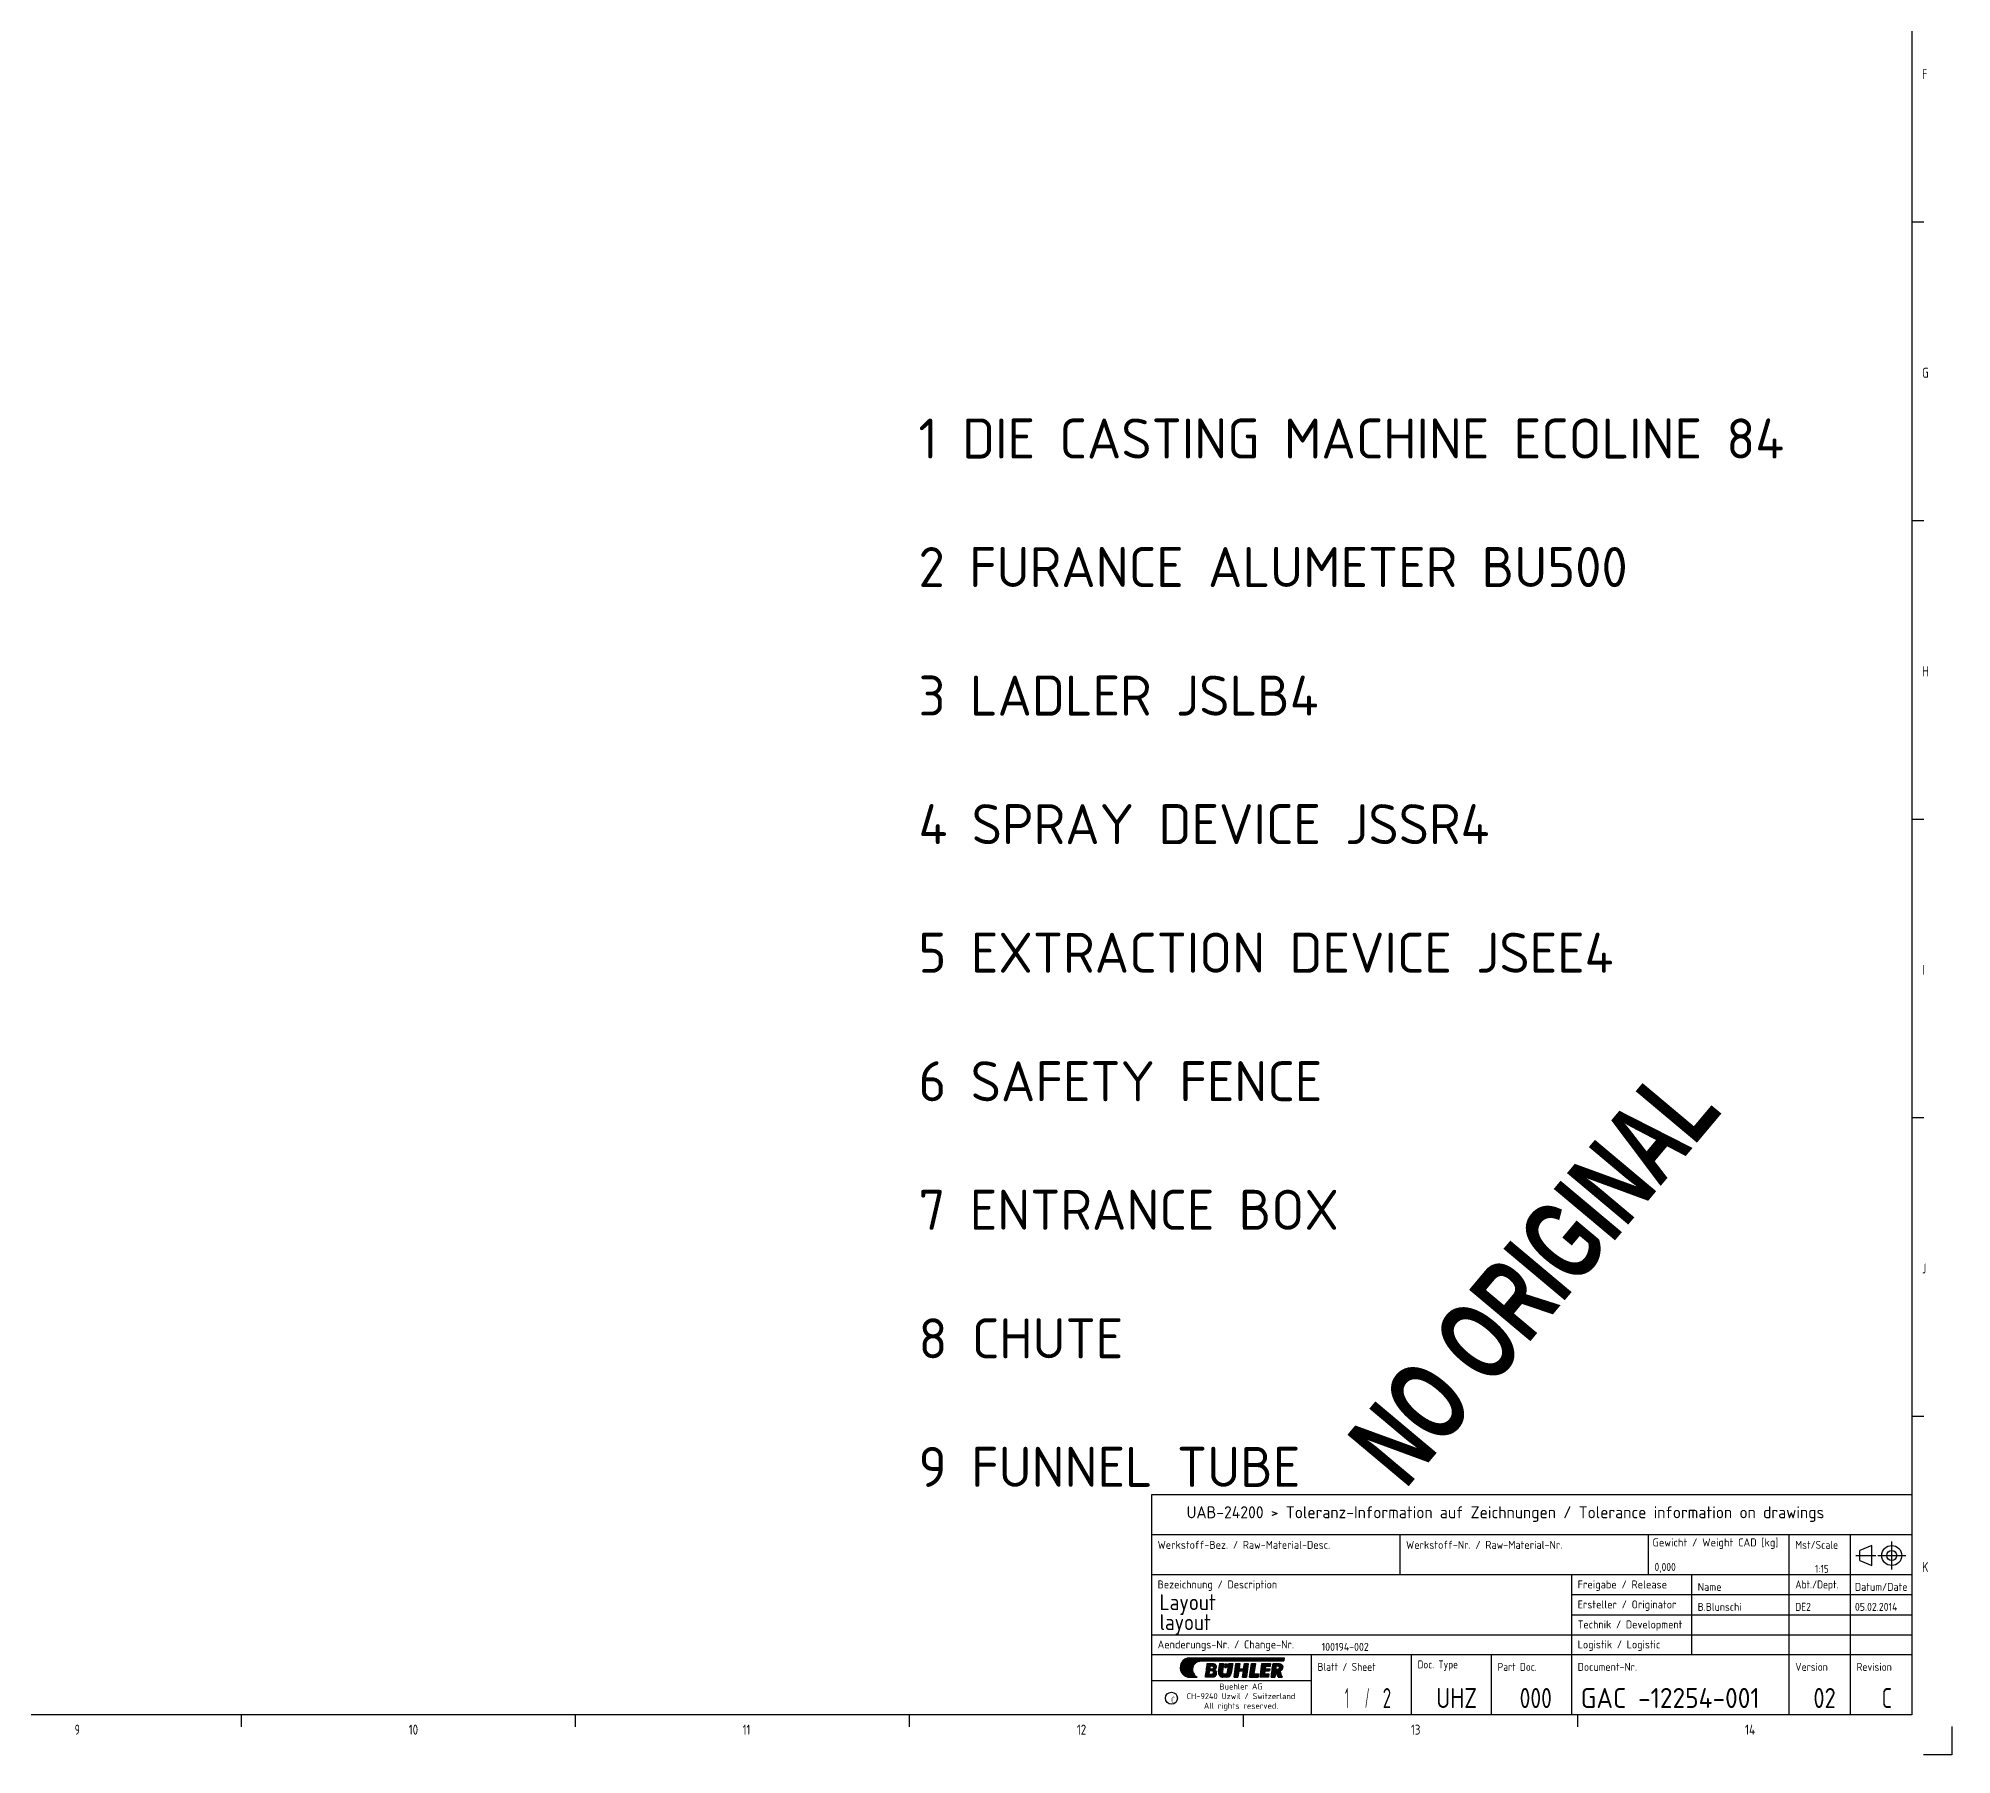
# Model space of a CAD drawing. Header units: millimetres. Extents: x 0 to 1189, y 0 to 841.
# Drawn here: x 710.7 to 1189, y 0 to 429.1 of the extents above; entities that cross this region are included whole.
import ezdxf

# ---------------------------------------------------------------- set-up
doc = ezdxf.new("R2010")
doc.units = ezdxf.units.MM
doc.layers.get('0').update_dxf_attribs({"linetype": 'CONTINUOUS'})
doc.layers.add('1', color=7, linetype='CONTINUOUS', true_color=0xffffff)
doc.layers.add('162', color=7, linetype='CONTINUOUS', true_color=0xffffff)
doc.styles.add('futura', font='swisscbo.ttf')
doc.styles.add('iso-1', font='isocp.shx')

# ---------------------------------------------------------------- blocks, each defined once
blk = doc.blocks.new('HATCH53')
at = {"color": 163, "linetype": 'Continuous'}
for p, q in [((1013.5, 19.4), (1015.62, 19.4)), ((1013.51, 19.45), (1015.62, 19.45)), ((1013.52, 19.55), (1015.64, 19.55)), ((1013.52, 19.5), (1015.63, 19.5)), ((1013.53, 19.6), (1015.64, 19.6)), ((1013.54, 19.65), (1015.65, 19.65)), ((1013.55, 19.75), (1015.67, 19.75)), ((1013.55, 19.7), (1015.66, 19.7)), ((1013.56, 19.8), (1015.67, 19.8)), ((1013.57, 19.9), (1015.69, 19.9)), ((1013.57, 19.85), (1015.68, 19.85)), ((1013.58, 19.95), (1015.69, 19.95)), ((1013.59, 20.05), (1015.71, 20.05)), ((1013.59, 20), (1015.7, 20)), ((1013.6, 20.1), (1015.71, 20.1)), ((1013.61, 20.15), (1015.72, 20.15)), ((1013.62, 20.25), (1014.6, 20.25)), ((1013.62, 20.2), (1015.73, 20.2)), ((1013.63, 20.3), (1014.6, 20.3)), ((1013.64, 20.4), (1014.62, 20.4)), ((1013.64, 20.35), (1014.61, 20.35)), ((1013.65, 20.45), (1014.63, 20.45)), ((1013.66, 20.55), (1014.64, 20.55)), ((1013.66, 20.5), (1014.63, 20.5)), ((1013.67, 20.6), (1014.65, 20.6)), ((1013.68, 20.65), (1014.65, 20.65)), ((1013.69, 20.75), (1014.67, 20.75)), ((1013.69, 20.7), (1014.66, 20.7)), ((1013.7, 20.8), (1014.68, 20.8)), ((1013.71, 20.9), (1014.69, 20.9)), ((1013.71, 20.85), (1014.68, 20.85)), ((1013.72, 20.95), (1014.7, 20.95)), ((1013.73, 21.05), (1014.71, 21.05)), ((1013.73, 21), (1014.7, 21)), ((1013.74, 21.1), (1014.72, 21.1)), ((1013.75, 21.15), (1014.72, 21.15)), ((1013.76, 21.25), (1014.74, 21.25)), ((1013.76, 21.2), (1014.73, 21.2)), ((1013.77, 21.3), (1014.75, 21.3)), ((1013.78, 21.4), (1014.76, 21.4)), ((1013.78, 21.35), (1014.75, 21.35)), ((1013.79, 21.45), (1014.77, 21.45)), ((1013.8, 21.5), (1014.77, 21.5)), ((1013.81, 21.6), (1014.79, 21.6)), ((1013.81, 21.55), (1014.78, 21.55)), ((1013.82, 21.65), (1014.79, 21.65)), ((1013.83, 21.75), (1014.81, 21.75)), ((1013.83, 21.7), (1014.8, 21.7)), ((1013.84, 21.8), (1014.82, 21.8)), ((1013.85, 21.9), (1014.83, 21.9)), ((1013.85, 21.85), (1014.82, 21.85)), ((1013.86, 21.95), (1014.84, 21.95)), ((1013.87, 22), (1014.84, 22)), ((1013.88, 22.1), (1014.86, 22.1)), ((1013.88, 22.05), (1014.85, 22.05)), ((1013.89, 22.15), (1014.86, 22.15)), ((1013.9, 22.25), (1014.88, 22.25)), ((1013.9, 22.2), (1014.87, 22.2)), ((1013.91, 22.3), (1014.89, 22.3)), ((1013.92, 22.4), (1014.9, 22.4)), ((1013.92, 22.35), (1014.89, 22.35)), ((1013.93, 22.45), (1014.91, 22.45)), ((1013.94, 22.5), (1014.91, 22.5)), ((1013.95, 22.6), (1014.93, 22.6)), ((1013.95, 22.55), (1014.92, 22.55)), ((1013.96, 22.65), (1014.94, 22.65)), ((1013.97, 22.75), (1014.95, 22.75)), ((1013.97, 22.7), (1014.94, 22.7)), ((1013.98, 22.8), (1014.96, 22.8))]:
    blk.add_line(p, q, dxfattribs=at)
blk = doc.blocks.new('HATCH55')
at = {"color": 163, "linetype": 'Continuous'}
for p, q in [((1018.87, 19.4), (1019.84, 19.4)), ((1018.88, 19.5), (1019.86, 19.5)), ((1018.88, 19.45), (1019.85, 19.45)), ((1018.89, 19.55), (1019.86, 19.55)), ((1018.9, 19.65), (1019.88, 19.65)), ((1018.9, 19.6), (1019.87, 19.6)), ((1018.91, 19.7), (1019.89, 19.7)), ((1018.92, 19.8), (1019.9, 19.8)), ((1018.92, 19.75), (1019.89, 19.75)), ((1018.93, 19.85), (1019.91, 19.85)), ((1018.94, 19.9), (1019.91, 19.9)), ((1018.95, 20), (1019.93, 20)), ((1018.95, 19.95), (1019.92, 19.95)), ((1018.96, 20.05), (1019.94, 20.05)), ((1018.97, 20.15), (1019.95, 20.15)), ((1018.97, 20.1), (1019.94, 20.1)), ((1018.98, 20.2), (1019.96, 20.2)), ((1018.99, 20.3), (1019.97, 20.3)), ((1018.99, 20.25), (1019.96, 20.25)), ((1019, 20.35), (1019.98, 20.35)), ((1019.01, 20.4), (1019.98, 20.4)), ((1019.02, 20.5), (1020, 20.5)), ((1019.02, 20.45), (1019.99, 20.45)), ((1019.03, 20.55), (1020.01, 20.55)), ((1019.04, 20.65), (1020.02, 20.65)), ((1019.04, 20.6), (1020.01, 20.6)), ((1019.05, 20.7), (1020.03, 20.7)), ((1019.06, 20.8), (1020.04, 20.8)), ((1019.06, 20.75), (1020.03, 20.75)), ((1019.07, 20.85), (1020.05, 20.85)), ((1019.08, 20.9), (1020.05, 20.9)), ((1019.09, 21), (1021.14, 21)), ((1019.09, 20.95), (1021.03, 20.95)), ((1019.1, 21.05), (1021.27, 21.05)), ((1019.11, 21.15), (1021.43, 21.15)), ((1019.11, 21.1), (1021.37, 21.1)), ((1019.12, 21.2), (1021.48, 21.2)), ((1019.13, 21.25), (1021.54, 21.25)), ((1019.14, 21.35), (1021.62, 21.35)), ((1019.14, 21.3), (1021.59, 21.3)), ((1019.15, 21.4), (1020.08, 21.4)), ((1019.16, 21.5), (1020.01, 21.5)), ((1019.16, 21.45), (1020.02, 21.45)), ((1019.17, 21.55), (1020.01, 21.55)), ((1019.18, 21.65), (1020.02, 21.65)), ((1019.18, 21.6), (1020.01, 21.6)), ((1019.19, 21.7), (1020.02, 21.7)), ((1019.2, 21.75), (1020.03, 21.75)), ((1019.21, 21.85), (1020.04, 21.85)), ((1019.21, 21.8), (1020.04, 21.8)), ((1019.22, 21.9), (1020.05, 21.9)), ((1019.23, 22), (1020.06, 22)), ((1019.23, 21.95), (1020.05, 21.95)), ((1019.24, 22.05), (1020.07, 22.05)), ((1019.25, 22.15), (1020.11, 22.15)), ((1019.25, 22.1), (1020.09, 22.1)), ((1019.26, 22.2), (1020.16, 22.2)), ((1019.27, 22.25), (1021.71, 22.25)), ((1019.28, 22.35), (1021.65, 22.35)), ((1019.28, 22.3), (1021.69, 22.3)), ((1019.29, 22.4), (1021.62, 22.4)), ((1019.3, 22.5), (1021.54, 22.5)), ((1019.3, 22.45), (1021.58, 22.45)), ((1019.31, 22.55), (1021.51, 22.55)), ((1019.32, 22.65), (1021.36, 22.65)), ((1019.32, 22.6), (1021.44, 22.6)), ((1019.33, 22.7), (1021.28, 22.7)), ((1019.34, 22.75), (1021.19, 22.75)), ((1019.35, 22.8), (1020.94, 22.8)), ((1020.08, 20.9), (1021.05, 20.9)), ((1020.1, 20.85), (1021.07, 20.85)), ((1020.12, 20.8), (1021.09, 20.8)), ((1020.14, 20.75), (1021.11, 20.75)), ((1020.16, 20.7), (1021.13, 20.7)), ((1020.17, 20.65), (1021.15, 20.65)), ((1020.19, 20.6), (1021.17, 20.6)), ((1020.21, 20.55), (1021.19, 20.55)), ((1020.23, 20.5), (1021.21, 20.5)), ((1020.25, 20.45), (1021.23, 20.45)), ((1020.27, 20.4), (1021.25, 20.4)), ((1020.29, 20.35), (1021.27, 20.35)), ((1020.31, 20.3), (1021.28, 20.3)), ((1020.33, 20.25), (1021.3, 20.25)), ((1020.35, 20.2), (1021.32, 20.2)), ((1020.37, 20.15), (1021.34, 20.15)), ((1020.39, 20.1), (1021.36, 20.1)), ((1020.41, 20.05), (1021.38, 20.05)), ((1020.43, 20), (1021.4, 20)), ((1020.44, 19.95), (1021.42, 19.95)), ((1020.46, 19.9), (1021.44, 19.9)), ((1020.48, 19.85), (1021.46, 19.85)), ((1020.5, 19.8), (1021.48, 19.8)), ((1020.52, 19.75), (1021.5, 19.75)), ((1020.54, 19.7), (1021.52, 19.7)), ((1020.56, 19.65), (1021.54, 19.65)), ((1020.58, 19.6), (1021.55, 19.6)), ((1020.6, 19.55), (1021.57, 19.55)), ((1020.62, 19.5), (1021.59, 19.5)), ((1020.63, 22.2), (1021.72, 22.2)), ((1020.64, 19.45), (1021.61, 19.45)), ((1020.65, 21.4), (1021.65, 21.4)), ((1020.66, 19.4), (1021.63, 19.4)), ((1020.75, 22.15), (1021.74, 22.15)), ((1020.76, 21.45), (1021.67, 21.45)), ((1020.83, 22.1), (1021.75, 22.1)), ((1020.83, 21.5), (1021.7, 21.5)), ((1020.87, 22.05), (1021.77, 22.05)), ((1020.87, 21.55), (1021.72, 21.55)), ((1020.9, 22), (1021.78, 22)), ((1020.9, 21.6), (1021.75, 21.6)), ((1020.93, 21.95), (1021.79, 21.95)), ((1020.93, 21.65), (1021.76, 21.65)), ((1020.94, 21.9), (1021.79, 21.9)), ((1020.94, 21.7), (1021.77, 21.7)), ((1020.95, 21.85), (1021.78, 21.85)), ((1020.95, 21.75), (1021.77, 21.75)), ((1020.96, 21.8), (1021.78, 21.8))]:
    blk.add_line(p, q, dxfattribs=at)
blk = doc.blocks.new('HATCH57')
at = {"color": 163, "linetype": 'Continuous'}
for p, q in [((1016.11, 19.45), (1018.22, 19.45)), ((1016.12, 19.5), (1018.23, 19.5)), ((1016.13, 19.6), (1018.25, 19.6)), ((1016.13, 19.55), (1018.24, 19.55)), ((1016.14, 19.65), (1018.25, 19.65)), ((1016.15, 19.75), (1018.27, 19.75)), ((1016.15, 19.7), (1018.26, 19.7)), ((1016.16, 19.8), (1018.27, 19.8)), ((1016.17, 19.9), (1018.29, 19.9)), ((1016.17, 19.85), (1018.28, 19.85)), ((1016.18, 19.95), (1018.3, 19.95)), ((1016.19, 20), (1018.3, 20)), ((1016.2, 20.1), (1018.32, 20.1)), ((1016.2, 20.05), (1018.31, 20.05)), ((1016.21, 20.15), (1018.32, 20.15)), ((1016.22, 20.25), (1017.2, 20.25)), ((1016.22, 20.2), (1018.33, 20.2)), ((1016.23, 20.3), (1017.21, 20.3)), ((1016.24, 20.4), (1017.22, 20.4)), ((1016.24, 20.35), (1017.21, 20.35)), ((1016.25, 20.45), (1017.23, 20.45)), ((1016.26, 20.5), (1017.23, 20.5)), ((1016.27, 20.6), (1017.25, 20.6)), ((1016.27, 20.55), (1017.24, 20.55)), ((1016.28, 20.65), (1017.26, 20.65)), ((1016.29, 20.75), (1017.27, 20.75)), ((1016.29, 20.7), (1017.26, 20.7)), ((1016.3, 20.8), (1017.28, 20.8)), ((1016.31, 20.85), (1017.28, 20.85)), ((1016.32, 20.95), (1018.44, 20.95)), ((1016.32, 20.9), (1017.29, 20.9)), ((1016.33, 21), (1018.44, 21)), ((1016.34, 21.1), (1018.46, 21.1)), ((1016.34, 21.05), (1018.45, 21.05)), ((1016.35, 21.15), (1018.46, 21.15)), ((1016.36, 21.25), (1018.48, 21.25)), ((1016.36, 21.2), (1018.47, 21.2)), ((1016.37, 21.3), (1018.48, 21.3)), ((1016.38, 21.35), (1018.49, 21.35)), ((1016.39, 21.45), (1018.51, 21.45)), ((1016.39, 21.4), (1018.5, 21.4)), ((1016.4, 21.5), (1018.51, 21.5)), ((1016.41, 21.6), (1017.39, 21.6)), ((1016.41, 21.55), (1017.38, 21.55)), ((1016.42, 21.65), (1017.4, 21.65)), ((1016.43, 21.75), (1017.41, 21.75)), ((1016.43, 21.7), (1017.4, 21.7)), ((1016.44, 21.8), (1017.42, 21.8)), ((1016.45, 21.85), (1017.42, 21.85)), ((1016.46, 21.95), (1017.44, 21.95)), ((1016.46, 21.9), (1017.43, 21.9)), ((1016.47, 22), (1017.45, 22)), ((1016.48, 22.1), (1018.6, 22.1)), ((1016.48, 22.05), (1017.45, 22.05)), ((1016.49, 22.15), (1018.6, 22.15)), ((1016.5, 22.25), (1018.62, 22.25)), ((1016.5, 22.2), (1018.61, 22.2)), ((1016.51, 22.3), (1018.63, 22.3)), ((1016.52, 22.35), (1018.63, 22.35)), ((1016.53, 22.45), (1018.65, 22.45)), ((1016.53, 22.4), (1018.64, 22.4)), ((1016.54, 22.5), (1018.65, 22.5)), ((1016.55, 22.6), (1018.67, 22.6)), ((1016.55, 22.55), (1018.66, 22.55)), ((1016.56, 22.65), (1018.67, 22.65)), ((1016.57, 22.7), (1018.68, 22.7)), ((1016.58, 22.8), (1018.7, 22.8)), ((1016.58, 22.75), (1018.69, 22.75))]:
    blk.add_line(p, q, dxfattribs=at)
blk = doc.blocks.new('HATCH59')
at = {"color": 163, "linetype": 'Continuous'}
for p, q in [((997.45, 23.93), (1022.11, 23.93)), ((997.55, 23.98), (1022.11, 23.98)), ((997.67, 24.03), (1022.12, 24.03)), ((997.81, 24.08), (1022.13, 24.08)), ((997.99, 24.13), (1022.13, 24.13)), ((998.29, 24.18), (1022.14, 24.18)), ((996.14, 21.88), (999.32, 21.88)), ((996.14, 21.83), (999.3, 21.83)), ((996.14, 21.78), (999.29, 21.78)), ((996.14, 21.73), (999.28, 21.73)), ((996.14, 21.68), (999.27, 21.68)), ((996.15, 22.03), (999.36, 22.03)), ((996.15, 21.98), (999.35, 21.98)), ((996.15, 21.93), (999.33, 21.93)), ((996.15, 21.63), (999.27, 21.63)), ((996.15, 21.58), (999.26, 21.58)), ((996.16, 22.08), (999.38, 22.08)), ((996.16, 21.53), (999.25, 21.53)), ((996.16, 21.48), (999.25, 21.48)), ((996.17, 22.18), (999.42, 22.18)), ((996.17, 22.13), (999.4, 22.13)), ((996.17, 21.43), (999.24, 21.43)), ((996.18, 22.23), (999.45, 22.23)), ((996.18, 21.38), (999.24, 21.38)), ((996.19, 22.28), (999.47, 22.28)), ((996.19, 21.33), (999.24, 21.33)), ((996.2, 22.33), (999.5, 22.33)), ((996.2, 21.28), (999.24, 21.28)), ((996.21, 22.38), (999.53, 22.38)), ((996.21, 21.23), (999.24, 21.23)), ((996.22, 21.18), (999.25, 21.18)), ((996.23, 22.43), (999.55, 22.43)), ((996.23, 21.13), (999.25, 21.13)), ((996.24, 22.48), (999.59, 22.48)), ((996.25, 21.08), (999.25, 21.08)), ((996.26, 22.53), (999.62, 22.53)), ((996.26, 21.03), (999.26, 21.03)), ((996.27, 22.58), (999.66, 22.58)), ((996.28, 20.98), (999.27, 20.98)), ((996.29, 22.63), (999.69, 22.63)), ((996.3, 20.93), (999.28, 20.93)), ((996.31, 22.68), (999.73, 22.68)), ((996.32, 20.88), (999.29, 20.88)), ((996.33, 22.73), (999.78, 22.73)), ((996.34, 20.83), (999.3, 20.83)), ((996.35, 22.78), (999.82, 22.78)), ((996.36, 20.78), (999.31, 20.78)), ((996.38, 22.83), (999.87, 22.83)), ((996.39, 20.73), (999.32, 20.73)), ((996.4, 22.88), (999.92, 22.88)), ((996.41, 20.68), (999.34, 20.68)), ((996.43, 22.93), (999.98, 22.93)), ((996.44, 20.63), (999.35, 20.63)), ((996.46, 22.98), (1000.03, 22.98)), ((996.47, 20.58), (999.37, 20.58)), ((996.49, 23.03), (1000.1, 23.03)), ((996.5, 20.53), (999.39, 20.53)), ((996.52, 23.08), (1000.17, 23.08)), ((996.53, 20.48), (999.41, 20.48)), ((996.55, 23.13), (1000.24, 23.13)), ((996.56, 20.43), (999.43, 20.43)), ((996.58, 23.18), (1000.33, 23.18)), ((996.6, 20.38), (999.45, 20.38)), ((996.62, 23.23), (1000.42, 23.23)), ((996.63, 20.33), (999.48, 20.33)), ((996.66, 23.28), (1000.53, 23.28)), ((996.67, 20.28), (999.51, 20.28)), ((996.7, 23.33), (1000.65, 23.33)), ((996.72, 20.23), (999.53, 20.23)), ((996.74, 23.38), (1000.8, 23.38)), ((996.76, 20.18), (999.56, 20.18)), ((996.79, 23.43), (1001.02, 23.43)), ((996.81, 20.13), (999.6, 20.13)), ((996.84, 23.48), (1022.04, 23.48)), ((996.85, 20.08), (999.63, 20.08)), ((996.89, 23.53), (1022.05, 23.53)), ((996.91, 20.03), (999.67, 20.03)), ((996.94, 23.58), (1022.06, 23.58)), ((996.96, 19.98), (999.7, 19.98)), ((997, 23.63), (1022.06, 23.63)), ((997.02, 19.93), (999.75, 19.93)), ((997.06, 23.68), (1022.07, 23.68)), ((997.08, 19.88), (999.79, 19.88)), ((997.13, 23.73), (1022.08, 23.73)), ((997.15, 19.83), (999.83, 19.83)), ((997.2, 23.78), (1022.09, 23.78)), ((997.23, 19.78), (999.88, 19.78)), ((997.27, 23.83), (1022.09, 23.83)), ((997.3, 19.73), (999.94, 19.73)), ((997.36, 23.88), (1022.1, 23.88)), ((997.39, 19.68), (999.99, 19.68)), ((997.49, 19.63), (1000.05, 19.63)), ((997.6, 19.58), (1000.12, 19.58)), ((997.72, 19.53), (1000.19, 19.53)), ((997.88, 19.48), (1000.27, 19.48)), ((998.08, 19.43), (1000.35, 19.43))]:
    blk.add_line(p, q, dxfattribs=at)
blk = doc.blocks.new('HATCH61')
at = {"color": 163, "linetype": 'Continuous'}
for p, q in [((1009.6, 19.4), (1010.58, 19.4)), ((1009.61, 19.5), (1010.59, 19.5)), ((1009.61, 19.45), (1010.58, 19.45)), ((1009.62, 19.55), (1010.6, 19.55)), ((1009.63, 19.6), (1010.6, 19.6)), ((1009.64, 19.7), (1010.62, 19.7)), ((1009.64, 19.65), (1010.61, 19.65)), ((1009.65, 19.75), (1010.63, 19.75)), ((1009.66, 19.85), (1010.64, 19.85)), ((1009.66, 19.8), (1010.63, 19.8)), ((1009.67, 19.9), (1010.65, 19.9)), ((1009.68, 20), (1010.66, 20)), ((1009.68, 19.95), (1010.65, 19.95)), ((1009.69, 20.05), (1010.67, 20.05)), ((1009.7, 20.1), (1010.67, 20.1)), ((1009.71, 20.2), (1010.69, 20.2)), ((1009.71, 20.15), (1010.68, 20.15)), ((1009.72, 20.25), (1010.7, 20.25)), ((1009.73, 20.35), (1010.71, 20.35)), ((1009.73, 20.3), (1010.7, 20.3)), ((1009.74, 20.4), (1010.72, 20.4)), ((1009.75, 20.45), (1010.72, 20.45)), ((1009.76, 20.55), (1010.74, 20.55)), ((1009.76, 20.5), (1010.73, 20.5)), ((1009.77, 20.6), (1010.74, 20.6)), ((1009.78, 20.7), (1010.76, 20.7)), ((1009.78, 20.65), (1010.75, 20.65)), ((1009.79, 20.75), (1010.77, 20.75)), ((1009.8, 20.85), (1010.78, 20.85)), ((1009.8, 20.8), (1010.77, 20.8)), ((1009.81, 20.9), (1010.79, 20.9)), ((1009.82, 20.95), (1012.91, 20.95)), ((1009.83, 21.05), (1012.92, 21.05)), ((1009.83, 21), (1012.91, 21)), ((1009.84, 21.1), (1012.93, 21.1)), ((1009.85, 21.2), (1012.94, 21.2)), ((1009.85, 21.15), (1012.94, 21.15)), ((1009.86, 21.25), (1012.95, 21.25)), ((1009.87, 21.35), (1012.96, 21.35)), ((1009.87, 21.3), (1012.96, 21.3)), ((1009.88, 21.4), (1012.97, 21.4)), ((1009.89, 21.45), (1012.98, 21.45)), ((1009.9, 21.55), (1010.88, 21.55)), ((1009.9, 21.5), (1012.99, 21.5)), ((1009.91, 21.6), (1010.89, 21.6)), ((1009.92, 21.7), (1010.9, 21.7)), ((1009.92, 21.65), (1010.89, 21.65)), ((1009.93, 21.75), (1010.91, 21.75)), ((1009.94, 21.8), (1010.91, 21.8)), ((1009.95, 21.9), (1010.93, 21.9)), ((1009.95, 21.85), (1010.92, 21.85)), ((1009.96, 21.95), (1010.93, 21.95)), ((1009.97, 22.05), (1010.95, 22.05)), ((1009.97, 22), (1010.94, 22)), ((1009.98, 22.1), (1010.96, 22.1)), ((1009.99, 22.2), (1010.97, 22.2)), ((1009.99, 22.15), (1010.96, 22.15)), ((1010, 22.25), (1010.98, 22.25)), ((1010.01, 22.3), (1010.98, 22.3)), ((1010.02, 22.4), (1011, 22.4)), ((1010.02, 22.35), (1010.99, 22.35)), ((1010.03, 22.45), (1011.01, 22.45)), ((1010.04, 22.55), (1011.02, 22.55)), ((1010.04, 22.5), (1011.01, 22.5)), ((1010.05, 22.6), (1011.03, 22.6)), ((1010.06, 22.7), (1011.04, 22.7)), ((1010.06, 22.65), (1011.03, 22.65)), ((1010.07, 22.75), (1011.05, 22.75)), ((1010.08, 22.8), (1011.05, 22.8)), ((1011.71, 19.4), (1012.69, 19.4)), ((1011.72, 19.45), (1012.7, 19.45)), ((1011.73, 19.5), (1012.7, 19.5)), ((1011.74, 19.6), (1012.72, 19.6)), ((1011.74, 19.55), (1012.71, 19.55)), ((1011.75, 19.65), (1012.72, 19.65)), ((1011.76, 19.75), (1012.74, 19.75)), ((1011.76, 19.7), (1012.73, 19.7)), ((1011.77, 19.8), (1012.75, 19.8)), ((1011.78, 19.9), (1012.76, 19.9)), ((1011.78, 19.85), (1012.75, 19.85)), ((1011.79, 19.95), (1012.77, 19.95)), ((1011.8, 20), (1012.77, 20)), ((1011.81, 20.1), (1012.79, 20.1)), ((1011.81, 20.05), (1012.78, 20.05)), ((1011.82, 20.15), (1012.8, 20.15)), ((1011.83, 20.25), (1012.81, 20.25)), ((1011.83, 20.2), (1012.8, 20.2)), ((1011.84, 20.3), (1012.82, 20.3)), ((1011.85, 20.4), (1012.83, 20.4)), ((1011.85, 20.35), (1012.82, 20.35)), ((1011.86, 20.45), (1012.84, 20.45)), ((1011.87, 20.5), (1012.84, 20.5)), ((1011.88, 20.6), (1012.86, 20.6)), ((1011.88, 20.55), (1012.85, 20.55)), ((1011.89, 20.65), (1012.87, 20.65)), ((1011.9, 20.75), (1012.88, 20.75)), ((1011.9, 20.7), (1012.87, 20.7)), ((1011.91, 20.8), (1012.89, 20.8)), ((1011.92, 20.85), (1012.89, 20.85)), ((1011.93, 20.9), (1012.9, 20.9)), ((1012.02, 21.6), (1013, 21.6)), ((1012.02, 21.55), (1012.99, 21.55)), ((1012.03, 21.65), (1013.01, 21.65)), ((1012.04, 21.75), (1013.02, 21.75)), ((1012.04, 21.7), (1013.01, 21.7)), ((1012.05, 21.8), (1013.03, 21.8)), ((1012.06, 21.85), (1013.03, 21.85)), ((1012.07, 21.95), (1013.05, 21.95)), ((1012.07, 21.9), (1013.04, 21.9)), ((1012.08, 22), (1013.06, 22)), ((1012.09, 22.1), (1013.07, 22.1)), ((1012.09, 22.05), (1013.06, 22.05)), ((1012.1, 22.15), (1013.08, 22.15)), ((1012.11, 22.25), (1013.09, 22.25)), ((1012.11, 22.2), (1013.08, 22.2)), ((1012.12, 22.3), (1013.1, 22.3)), ((1012.13, 22.35), (1013.1, 22.35)), ((1012.14, 22.45), (1013.12, 22.45)), ((1012.14, 22.4), (1013.11, 22.4)), ((1012.15, 22.5), (1013.13, 22.5)), ((1012.16, 22.6), (1013.14, 22.6)), ((1012.16, 22.55), (1013.13, 22.55)), ((1012.17, 22.65), (1013.15, 22.65)), ((1012.18, 22.7), (1013.15, 22.7)), ((1012.19, 22.8), (1013.17, 22.8)), ((1012.19, 22.75), (1013.16, 22.75))]:
    blk.add_line(p, q, dxfattribs=at)
blk = doc.blocks.new('HATCH63')
at = {"color": 163, "linetype": 'Continuous'}
for p, q in [((1002.45, 19.44), (1004.49, 19.44)), ((1002.46, 19.49), (1004.62, 19.49)), ((1002.47, 19.59), (1004.79, 19.59)), ((1002.47, 19.54), (1004.71, 19.54)), ((1002.48, 19.64), (1004.84, 19.64)), ((1002.49, 19.69), (1004.89, 19.69)), ((1002.5, 19.79), (1004.98, 19.79)), ((1002.5, 19.74), (1004.93, 19.74)), ((1002.51, 19.84), (1005.02, 19.84)), ((1002.52, 19.94), (1005.06, 19.94)), ((1002.52, 19.89), (1005.04, 19.89)), ((1002.53, 19.99), (1005.09, 19.99)), ((1002.54, 20.09), (1003.47, 20.09)), ((1002.54, 20.04), (1005.11, 20.04)), ((1002.55, 20.14), (1003.42, 20.14)), ((1002.56, 20.19), (1003.4, 20.19)), ((1002.57, 20.29), (1003.41, 20.29)), ((1002.57, 20.24), (1003.4, 20.24)), ((1002.58, 20.34), (1003.41, 20.34)), ((1002.59, 20.44), (1003.42, 20.44)), ((1002.59, 20.39), (1003.42, 20.39)), ((1002.6, 20.49), (1003.43, 20.49)), ((1002.61, 20.54), (1003.44, 20.54)), ((1002.62, 20.64), (1003.46, 20.64)), ((1002.62, 20.59), (1003.45, 20.59)), ((1002.63, 20.69), (1003.46, 20.69)), ((1002.64, 20.79), (1003.48, 20.79)), ((1002.64, 20.74), (1003.47, 20.74)), ((1002.65, 20.84), (1003.49, 20.84)), ((1002.66, 20.94), (1003.5, 20.94)), ((1002.66, 20.89), (1003.49, 20.89)), ((1002.67, 20.99), (1003.51, 20.99)), ((1002.68, 21.04), (1003.55, 21.04)), ((1002.69, 21.14), (1004.78, 21.14)), ((1002.69, 21.09), (1004.83, 21.09)), ((1002.7, 21.19), (1004.74, 21.19)), ((1002.71, 21.29), (1004.86, 21.29)), ((1002.71, 21.24), (1004.8, 21.24)), ((1002.72, 21.34), (1004.92, 21.34)), ((1002.73, 21.44), (1003.6, 21.44)), ((1002.73, 21.39), (1003.66, 21.39)), ((1002.74, 21.49), (1003.59, 21.49)), ((1002.75, 21.54), (1003.59, 21.54)), ((1002.76, 21.64), (1003.6, 21.64)), ((1002.76, 21.59), (1003.59, 21.59)), ((1002.77, 21.69), (1003.6, 21.69)), ((1002.78, 21.79), (1003.62, 21.79)), ((1002.78, 21.74), (1003.61, 21.74)), ((1002.79, 21.84), (1003.63, 21.84)), ((1002.8, 21.89), (1003.63, 21.89)), ((1002.81, 21.99), (1003.65, 21.99)), ((1002.81, 21.94), (1003.64, 21.94)), ((1002.82, 22.04), (1003.66, 22.04)), ((1002.83, 22.14), (1003.68, 22.14)), ((1002.83, 22.09), (1003.66, 22.09)), ((1002.84, 22.19), (1003.73, 22.19)), ((1002.85, 22.29), (1005.06, 22.29)), ((1002.85, 22.24), (1005.09, 22.24)), ((1002.86, 22.34), (1005.04, 22.34)), ((1002.87, 22.39), (1005.02, 22.39)), ((1002.88, 22.49), (1004.94, 22.49)), ((1002.88, 22.44), (1004.98, 22.44)), ((1002.89, 22.54), (1004.89, 22.54)), ((1002.9, 22.64), (1004.79, 22.64)), ((1002.9, 22.59), (1004.84, 22.59)), ((1002.91, 22.69), (1004.71, 22.69)), ((1002.92, 22.79), (1004.41, 22.79)), ((1002.92, 22.74), (1004.6, 22.74)), ((1004.07, 20.09), (1005.14, 20.09)), ((1004.08, 21.04), (1004.89, 21.04)), ((1004.14, 22.19), (1005.11, 22.19)), ((1004.16, 21.39), (1004.96, 21.39)), ((1004.2, 20.99), (1004.94, 20.99)), ((1004.2, 20.14), (1005.14, 20.14)), ((1004.25, 22.14), (1005.12, 22.14)), ((1004.27, 20.19), (1005.15, 20.19)), ((1004.28, 21.44), (1004.99, 21.44)), ((1004.28, 20.94), (1004.98, 20.94)), ((1004.32, 20.89), (1005.01, 20.89)), ((1004.32, 20.24), (1005.15, 20.24)), ((1004.33, 22.09), (1005.13, 22.09)), ((1004.34, 21.49), (1005.02, 21.49)), ((1004.35, 20.29), (1005.16, 20.29)), ((1004.36, 20.84), (1005.04, 20.84)), ((1004.37, 22.04), (1005.13, 22.04)), ((1004.37, 21.54), (1005.05, 21.54)), ((1004.39, 20.79), (1005.06, 20.79)), ((1004.39, 20.34), (1005.17, 20.34)), ((1004.4, 21.99), (1005.14, 21.99)), ((1004.4, 21.59), (1005.08, 21.59)), ((1004.41, 20.39), (1005.17, 20.39)), ((1004.42, 20.74), (1005.09, 20.74)), ((1004.42, 20.44), (1005.17, 20.44)), ((1004.43, 21.94), (1005.14, 21.94)), ((1004.43, 21.64), (1005.1, 21.64)), ((1004.43, 20.69), (1005.12, 20.69)), ((1004.43, 20.49), (1005.16, 20.49)), ((1004.44, 21.89), (1005.15, 21.89)), ((1004.44, 21.69), (1005.11, 21.69)), ((1004.44, 20.64), (1005.13, 20.64)), ((1004.44, 20.54), (1005.15, 20.54)), ((1004.45, 21.84), (1005.14, 21.84)), ((1004.45, 21.74), (1005.12, 21.74)), ((1004.45, 20.59), (1005.14, 20.59)), ((1004.46, 21.79), (1005.13, 21.79))]:
    blk.add_line(p, q, dxfattribs=at)
blk = doc.blocks.new('HATCH65')
at = {"color": 163, "linetype": 'Continuous'}
for p, q in [((1005.71, 20.64), (1006.7, 20.64)), ((1005.71, 20.59), (1006.71, 20.59)), ((1005.71, 20.54), (1006.73, 20.54)), ((1005.71, 20.49), (1006.75, 20.49)), ((1005.71, 20.44), (1006.77, 20.44)), ((1005.72, 20.74), (1006.7, 20.74)), ((1005.72, 20.69), (1006.7, 20.69)), ((1005.72, 20.39), (1006.81, 20.39)), ((1005.72, 20.34), (1006.85, 20.34)), ((1005.73, 20.79), (1006.71, 20.79)), ((1005.73, 20.29), (1006.92, 20.29)), ((1005.74, 20.84), (1006.71, 20.84)), ((1005.75, 20.94), (1006.73, 20.94)), ((1005.75, 20.89), (1006.72, 20.89)), ((1005.75, 20.24), (1007.02, 20.24)), ((1005.76, 20.99), (1006.74, 20.99)), ((1005.76, 20.19), (1008.88, 20.19)), ((1005.77, 21.09), (1006.75, 21.09)), ((1005.77, 21.04), (1006.74, 21.04)), ((1005.78, 21.14), (1006.76, 21.14)), ((1005.78, 20.14), (1008.87, 20.14)), ((1005.79, 21.19), (1006.76, 21.19)), ((1005.8, 21.29), (1006.78, 21.29)), ((1005.8, 21.24), (1006.77, 21.24)), ((1005.8, 20.09), (1008.85, 20.09)), ((1005.81, 21.34), (1006.78, 21.34)), ((1005.82, 21.44), (1006.8, 21.44)), ((1005.82, 21.39), (1006.79, 21.39)), ((1005.82, 20.04), (1008.82, 20.04)), ((1005.83, 21.49), (1006.81, 21.49)), ((1005.84, 21.59), (1006.82, 21.59)), ((1005.84, 21.54), (1006.81, 21.54)), ((1005.85, 21.64), (1006.83, 21.64)), ((1005.85, 19.99), (1008.8, 19.99)), ((1005.86, 21.69), (1006.83, 21.69)), ((1005.87, 21.79), (1006.85, 21.79)), ((1005.87, 21.74), (1006.84, 21.74)), ((1005.87, 19.94), (1008.77, 19.94)), ((1005.88, 21.84), (1006.86, 21.84)), ((1005.89, 21.94), (1006.87, 21.94)), ((1005.89, 21.89), (1006.86, 21.89)), ((1005.9, 21.99), (1006.88, 21.99)), ((1005.91, 22.09), (1006.89, 22.09)), ((1005.91, 22.04), (1006.88, 22.04)), ((1005.91, 19.89), (1008.74, 19.89)), ((1005.92, 22.14), (1006.9, 22.14)), ((1005.93, 22.19), (1006.9, 22.19)), ((1005.94, 22.29), (1006.92, 22.29)), ((1005.94, 22.24), (1006.91, 22.24)), ((1005.94, 19.84), (1008.7, 19.84)), ((1005.95, 22.34), (1006.93, 22.34)), ((1005.96, 22.44), (1006.94, 22.44)), ((1005.96, 22.39), (1006.93, 22.39)), ((1005.97, 22.49), (1006.95, 22.49)), ((1005.98, 22.54), (1006.95, 22.54)), ((1005.98, 19.79), (1008.66, 19.79)), ((1005.99, 22.64), (1006.97, 22.64)), ((1005.99, 22.59), (1006.96, 22.59)), ((1006, 22.69), (1006.97, 22.69)), ((1006.01, 22.79), (1006.99, 22.79)), ((1006.01, 22.74), (1006.98, 22.74)), ((1006.03, 19.74), (1008.61, 19.74)), ((1006.08, 19.69), (1008.56, 19.69)), ((1006.14, 19.64), (1008.5, 19.64)), ((1006.21, 19.59), (1008.43, 19.59)), ((1006.29, 19.54), (1008.35, 19.54)), ((1006.39, 19.49), (1008.25, 19.49)), ((1006.53, 19.44), (1008.11, 19.44)), ((1007.67, 20.24), (1008.9, 20.24)), ((1007.77, 20.29), (1008.91, 20.29)), ((1007.83, 20.34), (1008.92, 20.34)), ((1007.88, 20.39), (1008.93, 20.39)), ((1007.92, 20.44), (1008.93, 20.44)), ((1007.94, 20.49), (1008.94, 20.49)), ((1007.96, 20.54), (1008.95, 20.54)), ((1007.98, 20.59), (1008.96, 20.59)), ((1007.99, 20.69), (1008.97, 20.69)), ((1007.99, 20.64), (1008.96, 20.64)), ((1008, 20.74), (1008.98, 20.74)), ((1008.01, 20.79), (1008.98, 20.79)), ((1008.02, 20.89), (1009, 20.89)), ((1008.02, 20.84), (1008.99, 20.84)), ((1008.03, 20.94), (1009, 20.94)), ((1008.04, 21.04), (1009.02, 21.04)), ((1008.04, 20.99), (1009.01, 20.99)), ((1008.05, 21.09), (1009.03, 21.09)), ((1008.06, 21.19), (1009.04, 21.19)), ((1008.06, 21.14), (1009.03, 21.14)), ((1008.07, 21.24), (1009.05, 21.24)), ((1008.08, 21.29), (1009.05, 21.29)), ((1008.09, 21.39), (1009.07, 21.39)), ((1008.09, 21.34), (1009.06, 21.34)), ((1008.1, 21.44), (1009.08, 21.44)), ((1008.11, 21.54), (1009.09, 21.54)), ((1008.11, 21.49), (1009.08, 21.49)), ((1008.12, 21.59), (1009.1, 21.59)), ((1008.13, 21.69), (1009.11, 21.69)), ((1008.13, 21.64), (1009.1, 21.64)), ((1008.14, 21.74), (1009.12, 21.74)), ((1008.15, 21.79), (1009.12, 21.79)), ((1008.16, 21.89), (1009.14, 21.89)), ((1008.16, 21.84), (1009.13, 21.84)), ((1008.17, 21.94), (1009.15, 21.94)), ((1008.18, 22.04), (1009.16, 22.04)), ((1008.18, 21.99), (1009.15, 21.99)), ((1008.19, 22.09), (1009.17, 22.09)), ((1008.2, 22.19), (1009.18, 22.19)), ((1008.2, 22.14), (1009.17, 22.14)), ((1008.21, 22.24), (1009.19, 22.24)), ((1008.22, 22.29), (1009.19, 22.29)), ((1008.23, 22.39), (1009.21, 22.39)), ((1008.23, 22.34), (1009.2, 22.34)), ((1008.24, 22.44), (1009.22, 22.44)), ((1008.25, 22.54), (1009.23, 22.54)), ((1008.25, 22.49), (1009.22, 22.49)), ((1008.26, 22.59), (1009.24, 22.59)), ((1008.27, 22.64), (1009.24, 22.64)), ((1008.28, 22.74), (1009.26, 22.74)), ((1008.28, 22.69), (1009.25, 22.69)), ((1008.29, 22.79), (1009.26, 22.79))]:
    blk.add_line(p, q, dxfattribs=at)
blk = doc.blocks.new('HATCH67')
at = {"color": 163, "linetype": 'Continuous'}
for p, q in [((1007.28, 21.83), (1007.72, 21.83)), ((1007.28, 21.78), (1007.72, 21.78)), ((1007.29, 21.88), (1007.73, 21.88)), ((1007.3, 21.98), (1007.75, 21.98)), ((1007.3, 21.93), (1007.74, 21.93)), ((1007.31, 22.03), (1007.75, 22.03)), ((1007.32, 22.13), (1007.77, 22.13)), ((1007.32, 22.08), (1007.76, 22.08)), ((1007.33, 22.18), (1007.77, 22.18)), ((1007.34, 22.23), (1007.78, 22.23)), ((1007.35, 22.33), (1007.79, 22.33)), ((1007.35, 22.28), (1007.79, 22.28)), ((1007.36, 22.38), (1007.8, 22.38)), ((1007.37, 22.48), (1007.82, 22.48)), ((1007.37, 22.43), (1007.81, 22.43)), ((1007.38, 22.53), (1007.82, 22.53)), ((1007.39, 22.63), (1007.84, 22.63)), ((1007.39, 22.58), (1007.83, 22.58)), ((1007.4, 22.68), (1007.84, 22.68))]:
    blk.add_line(p, q, dxfattribs=at)

msp = doc.modelspace()

# ---------------------------------------------------------------- linework, layer by layer
at = {"layer": '162', "color": 163, "linetype": 'Continuous'}
for p, q in [((1179, 831), (1179, 10)), ((1179, 383.184), (1182, 383.184)), ((1179, 308.548), (1182, 308.548)), ((1179, 233.912), (1182, 233.912)), ((1179, 159.276), (1182, 159.276)), ((1179, 84.64), (1182, 84.64)), ((989, 65), (989, 10)), ((1179, 65), (989, 65)), ((1179, 55), (989, 55)), ((1051.1, 45), (1051.1, 55)), ((1113.2, 45), (1113.2, 55)), ((1148.4, 45), (1148.4, 55)), ((1163.7, 45), (1163.7, 55)), ((1174, 46.3), (1174, 53.3)), ((1165, 49.8), (1170, 49.8)), ((1169, 52.3), (1166, 51.05)), ((1166, 48.55), (1166, 51.05)), ((1166, 48.55), (1169, 47.3)), ((1169, 47.3), (1169, 52.3)), ((1170.5, 49.8), (1177.5, 49.8)), ((1179, 45), (989, 45)), ((1094, 25), (1094, 45)), ((1124, 25), (1124, 45)), ((1148.4, 10), (1148.4, 45)), ((1163.7, 25), (1163.7, 45)), ((1179, 40), (1094, 40)), ((1094, 35), (1179, 35)), ((989, 30), (1179, 30)), ((1179, 25), (989, 25)), ((998.545, 24.193), (1022.144, 24.193)), ((1022.144, 24.193), (1022.041, 23.461)), ((1029, 10), (1029, 25)), ((1054, 10), (1054, 25)), ((1074, 10), (1074, 25)), ((1094, 10), (1094, 25)), ((1163.7, 10), (1163.7, 25)), ((1000.415, 19.396), (998.79, 19.396)), ((1022.041, 23.461), (1001.391, 23.461)), ((1003.943, 20.072), (1003.95, 20.072)), ((1005.718, 20.693), (1006.016, 22.81)), ((1006.016, 22.81), (1006.991, 22.81)), ((1006.991, 22.81), (1006.704, 20.765)), ((1007.799, 19.396), (1006.845, 19.396)), ((1007.187, 20.209), (1007.503, 20.209)), ((1007.275, 21.776), (1007.406, 22.707)), ((1007.717, 21.776), (1007.275, 21.776)), ((1007.406, 22.707), (1007.849, 22.707)), ((1007.849, 22.707), (1007.717, 21.776)), ((1007.986, 20.629), (1008.292, 22.81)), ((1008.292, 22.81), (1009.268, 22.81)), ((1009.268, 22.81), (1008.926, 20.376)), ((1009.601, 19.396), (1010.081, 22.81)), ((1010.576, 19.396), (1009.601, 19.396)), ((1010.081, 22.81), (1011.056, 22.81)), ((1010.793, 20.941), (1010.576, 19.396)), ((1011.931, 20.941), (1010.793, 20.941)), ((1011.056, 22.81), (1010.874, 21.51)), ((1010.874, 21.51), (1012.011, 21.51)), ((1011.714, 19.396), (1011.931, 20.941)), ((1012.69, 19.396), (1011.714, 19.396)), ((1012.011, 21.51), (1012.194, 22.81)), ((1012.194, 22.81), (1013.17, 22.81)), ((1013.17, 22.81), (1012.69, 19.396)), ((1013.503, 19.396), (1013.983, 22.81)), ((1015.616, 19.396), (1013.503, 19.396)), ((1013.983, 22.81), (1014.958, 22.81)), ((1014.958, 22.81), (1014.593, 20.209)), ((1014.593, 20.209), (1015.731, 20.209)), ((1015.731, 20.209), (1015.616, 19.396)), ((1016.104, 19.396), (1016.584, 22.81)), ((1018.218, 19.396), (1016.104, 19.396)), ((1016.584, 22.81), (1018.698, 22.81)), ((1017.297, 20.941), (1017.194, 20.209)), ((1017.194, 20.209), (1018.332, 20.209)), ((1018.435, 20.941), (1017.297, 20.941)), ((1017.457, 22.079), (1017.377, 21.51)), ((1017.377, 21.51), (1018.515, 21.51)), ((1018.595, 22.079), (1017.457, 22.079)), ((1018.332, 20.209), (1018.218, 19.396)), ((1018.515, 21.51), (1018.435, 20.941)), ((1018.698, 22.81), (1018.595, 22.079)), ((1029, 18.5), (989, 18.5)), ((1179, 10), (10, 10)), ((761.5, 7), (761.5, 10)), ((845, 7), (845, 10)), ((928.5, 7), (928.5, 10)), ((1012, 7), (1012, 10)), ((1095.5, 7), (1095.5, 10)), ((1189, 7.071), (1189, 0)), ((1189, 5), (1189, 0)), ((1189, 0), (1181.929, 0))]:
    msp.add_line(p, q, dxfattribs=at)
for centre, radius in [((1174, 49.8), 2.5), ((1174, 49.8), 1.25), ((993.958, 14.132), 1.5)]:
    msp.add_circle(centre, radius, dxfattribs=at)
for centre, radius, start, end in [((998.545, 21.788), 2.404, 89.99342, 275.83263), ((1001.391, 21.311), 2.149, 89.98664, 242.99153), ((1006.845, 20.534), 1.138, 172.00265, 270.01177), ((1007.187, 20.697), 0.488, 171.99144, 269.9951), ((1007.503, 20.697), 0.488, 269.99887, 352.02119), ((1007.799, 20.534), 1.138, 269.99929, 351.99046)]:
    msp.add_arc(centre, radius, start, end, dxfattribs=at)
for points, knots in [([(1004.73, 21.184), (1004.893, 21.283), (1005.15, 21.588), (1005.182, 22.187), (1004.901, 22.6), (1004.56, 22.779), (1004.146, 22.829), (1003.601, 22.81), (1003.152, 22.81), (1002.927, 22.81), (1002.767, 21.672), (1002.607, 20.534), (1002.447, 19.396), (1002.74, 19.396), (1003.27, 19.396), (1003.856, 19.396), (1004.253, 19.392), (1004.515, 19.431), (1004.889, 19.625), (1005.202, 20.074), (1005.179, 20.73), (1004.905, 21.072), (1004.73, 21.184)], [0, 0, 0, 0, 0.0502444, 0.1004889, 0.1507333, 0.1758556, 0.2009778, 0.2605393, 0.3201008, 0.3201008, 0.3201008, 0.6245298, 0.6245298, 0.6245298, 0.7020889, 0.7651057, 0.7796481, 0.807192, 0.834736, 0.889824, 0.944912, 1, 1, 1, 1]), ([(1003.503, 20.96), (1003.486, 20.838), (1003.452, 20.594), (1003.401, 20.332), (1003.402, 20.169), (1003.439, 20.098), (1003.565, 20.061), (1003.74, 20.06), (1003.942, 20.068), (1004.142, 20.098), (1004.367, 20.245), (1004.505, 20.575), (1004.34, 20.971), (1004.025, 21.082), (1003.791, 21.083), (1003.674, 21.083), (1003.59, 21.072), (1003.533, 21.038), (1003.508, 20.992), (1003.503, 20.96)], [0, 0, 0, 0, 0.1064984, 0.2129967, 0.229911, 0.2468253, 0.280654, 0.3392163, 0.3977787, 0.4550145, 0.5122503, 0.6267219, 0.7411935, 0.8556651, 0.8994139, 0.9431628, 0.9573721, 0.9715814, 1, 1, 1, 1]), ([(1003.663, 22.098), (1003.65, 22.003), (1003.623, 21.813), (1003.583, 21.606), (1003.584, 21.469), (1003.622, 21.399), (1003.734, 21.364), (1003.88, 21.363), (1004.043, 21.369), (1004.207, 21.395), (1004.395, 21.519), (1004.509, 21.794), (1004.372, 22.125), (1004.071, 22.233), (1003.847, 22.23), (1003.701, 22.192), (1003.668, 22.13), (1003.663, 22.098)], [0, 0, 0, 0, 0.0992257, 0.1984514, 0.2187634, 0.2390755, 0.2796996, 0.3352293, 0.3907589, 0.4479824, 0.505206, 0.619653, 0.7341001, 0.8485472, 0.9320287, 0.9660144, 1, 1, 1, 1]), ([(1019.844, 19.396), (1019.916, 19.911), (1019.988, 20.426), (1020.061, 20.941), (1020.259, 20.426), (1020.458, 19.911), (1020.657, 19.396), (1020.982, 19.396), (1021.307, 19.396), (1021.632, 19.396), (1021.432, 19.916), (1021.232, 20.435), (1021.031, 20.954), (1021.257, 20.996), (1021.674, 21.254), (1021.88, 21.961), (1021.558, 22.623), (1021.104, 22.807), (1020.874, 22.81), (1020.853, 22.81), (1020.344, 22.81), (1019.836, 22.81), (1019.348, 22.81), (1019.188, 21.672), (1019.028, 20.534), (1018.868, 19.396), (1019.193, 19.396), (1019.519, 19.396), (1019.844, 19.396)], [0, 0, 0, 0, 0.1070908, 0.1070908, 0.1070908, 0.2207575, 0.2207575, 0.2207575, 0.2877401, 0.2877401, 0.2877401, 0.4023719, 0.4023719, 0.4023719, 0.4496506, 0.4969292, 0.5442079, 0.5914865, 0.5914865, 0.5914865, 0.5958011, 0.6962803, 0.6962803, 0.6962803, 0.9330174, 0.9330174, 0.9330174, 1, 1, 1, 1]), ([(1020.544, 21.372), (1020.409, 21.372), (1020.235, 21.342), (1020.043, 21.402), (1020.005, 21.47), (1020.005, 21.606), (1020.045, 21.813), (1020.058, 22.038), (1020.123, 22.192), (1020.296, 22.236), (1020.436, 22.216), (1020.544, 22.216), (1020.653, 22.214), (1020.869, 22.121), (1021.002, 21.794), (1020.869, 21.468), (1020.653, 21.374), (1020.544, 21.372)], [0, 0, 0, 0, 0.1325228, 0.171125, 0.1904261, 0.2097272, 0.3041728, 0.3986183, 0.4309642, 0.4633101, 0.5694811, 0.5694811, 0.5694811, 0.6771108, 0.7847405, 0.8923703, 1, 1, 1, 1])]:
    msp.add_open_spline(points, degree=3, knots=knots, dxfattribs=at)

# ---------------------------------------------------------------- block references
at = {"layer": '162', "color": 163, "linetype": 'Continuous', "lineweight": -3}
for name in ['HATCH59', 'HATCH63', 'HATCH65', 'HATCH67', 'HATCH61', 'HATCH53', 'HATCH57', 'HATCH55']:
    msp.add_blockref(name, (0, 0), dxfattribs=at)

# ---------------------------------------------------------------- texts
at = {"layer": '1', "color": 87, "linetype": 'Continuous', "insert": (930.744, 66.956), "char_height": 10, "attachment_point": 7, "line_spacing_factor": 0.963855, "style": 'iso-1'}
msp.add_mtext('\\W01.066;1 DIE CASTING MACHINE ECOLINE 84\\P\\P2 FURANCE ALUMETER BU500\\P\\P3 LADLER JSLB4\\P\\P4 SPRAY DEVICE JSSR4\\P\\P5 EXTRACTION DEVICE JSEE4\\P\\P6 SAFETY FENCE\\P\\P7 ENTRANCE BOX\\P\\P8 CHUTE\\P\\P9 FUNNEL TUBE ', dxfattribs=at)
at = {"layer": '162', "color": 163, "linetype": 'Continuous', "line_spacing_factor": 0.963855, "style": 'iso-1'}
for s, insert, char_height, attachment_point in [('\\W00.795;F ', (1181.625, 418.856), 2.5, 7), ('\\W00.841;G ', (1181.625, 344.22), 2.5, 7), ('\\W00.841;H ', (1181.625, 269.584), 2.5, 7), ('\\W01.000;I ', (1181.625, 194.948), 2.5, 7), ('\\W00.729;J ', (1181.625, 120.312), 2.5, 7), ('\\W01.053;UAB-24200 > Toleranz-Information auf Zeichnungen / Tolerance information on drawings ', (997.75, 58.203), 3, 7), ('\\W01.024;Werkstoff-Bez. / Raw-Material-Desc. ', (990.5, 51.469), 2, 7), ('\\W01.024;Werkstoff-Nr. / Raw-Material-Nr. ', (1052.6, 51.469), 2, 7), ('\\W01.045;Gewicht / Weight CAD [kg] ', (1114.2, 51.469), 2, 7), ('\\W00.979;Mst/Scale ', (1149.9, 51.469), 2, 7), ('\\W01.000; ', (990.5, 48.469), 2, 7), ('\\W00.963;0,000 ', (1114.7, 45.469), 2, 7), ('\\W00.835;K ', (1181.625, 45.676), 2.5, 7), ('\\W01.000; ', (990.5, 45.469), 2, 7), ('\\W01.019;Bezeichnung / Description ', (990.5, 40.969), 2, 7), ('\\W01.000; ', (1052.6, 45.469), 2, 7), ('\\W01.033;Freigabe / Release ', (1095.5, 40.969), 2, 7), ('\\W00.958;Abt./Dept. ', (1149.9, 40.969), 2, 7), ('\\W00.921;1:15 ', (1154.845, 45.469), 2, 7), ('\\W00.965;Layout ', (991, 34.937), 4, 7), ('\\W01.024;Ersteller / Originator ', (1095.5, 35.969), 2, 7), ('\\W01.028;Name ', (1125.5, 40.969), 2, 7), ('\\W01.008;Datum/Date ', (1164.8, 40.969), 2, 7), ('\\W00.955;layout ', (991, 29.937), 4, 7), ('\\W01.016;Technik / Development ', (1095.5, 30.969), 2, 7), ('\\W00.988;B.Blunschi ', (1125.5, 35.969), 2, 7), ('\\W00.960;DE2 ', (1149.9, 35.969), 2, 7), ('\\W00.987;05.02.2014 ', (1164.8, 35.969), 2, 7), ('\\W01.000; ', (1125.5, 30.969), 2, 7), ('\\W01.000; ', (1149.9, 30.969), 2, 7), ('\\W01.000; ', (1164.8, 30.969), 2, 7), ('\\W01.028;Aenderungs-Nr. / Change-Nr. ', (990.5, 25.969), 2, 7), ('\\W00.994;100194-002 ', (1031.5, 25.969), 2, 7), ('\\W01.015;Logistik / Logistic ', (1095.5, 25.969), 2, 7), ('\\W01.000; ', (1125.5, 25.969), 2, 7), ('\\W01.000; ', (1149.9, 25.969), 2, 7), ('\\W01.000; ', (1164.8, 25.969), 2, 7), ('\\W00.956;Blatt / Sheet ', (1030.5, 20.969), 2, 7), ('\\W00.929;Doc. Type ', (1055.5, 20.969), 2, 7), ('\\W00.949;Part Doc. ', (1075.5, 20.969), 2, 7), ('\\W01.004;Document-Nr. ', (1095.5, 20.969), 2, 7), ('\\W00.969;Version ', (1149.9, 20.969), 2, 7), ('\\W00.983;Revision ', (1165.2, 20.969), 2, 7), ('\\W00.795;C ', (993.898, 12.977), 1.5, 7), ('\\W01.035;Buehler AG\\PCH-9240 Uzwil / Switzerland\\PAll rights reserved. ', (1011.344, 11.034), 1.5, 8), ('\\W00.446;1 ', (1037.332, 11.672), 5, 7), ('\\W00.284;/ ', (1042.332, 11.672), 5, 7), ('\\W00.681;2 ', (1046.78, 11.672), 5, 7), ('\\W00.903;UHZ ', (1060.147, 11.672), 5, 7), ('\\W00.873;000 ', (1080.989, 11.672), 5, 7), ('\\W01.029;GAC -12254-001 ', (1096.25, 11.672), 5, 7), ('\\W00.912;02 ', (1154.414, 11.672), 5, 7), ('\\W00.795;C ', (1171.495, 11.672), 5, 7), ('\\W00.790;9 ', (719.815, 5.021), 2.5, 7), ('\\W00.877;10 ', (803.315, 5.021), 2.5, 7), ('\\W00.827;11 ', (886.815, 5.021), 2.5, 7), ('\\W00.878;12 ', (970.315, 5.021), 2.5, 7), ('\\W00.878;13 ', (1053.815, 5.021), 2.5, 7), ('\\W00.910;14 ', (1137.315, 5.021), 2.5, 7)]:
    msp.add_mtext(s, dxfattribs=dict(at, insert=insert, char_height=char_height, attachment_point=attachment_point))
at = {"layer": '162', "color": 163, "linetype": 'Continuous', "insert": (1052.689, 66.006), "char_height": 20, "attachment_point": 7, "rotation": 50, "line_spacing_factor": 0.903614, "style": 'futura'}
msp.add_mtext('\\W00.808;NO ORIGINAL ', dxfattribs=at)

doc.saveas('drawing.dxf')
